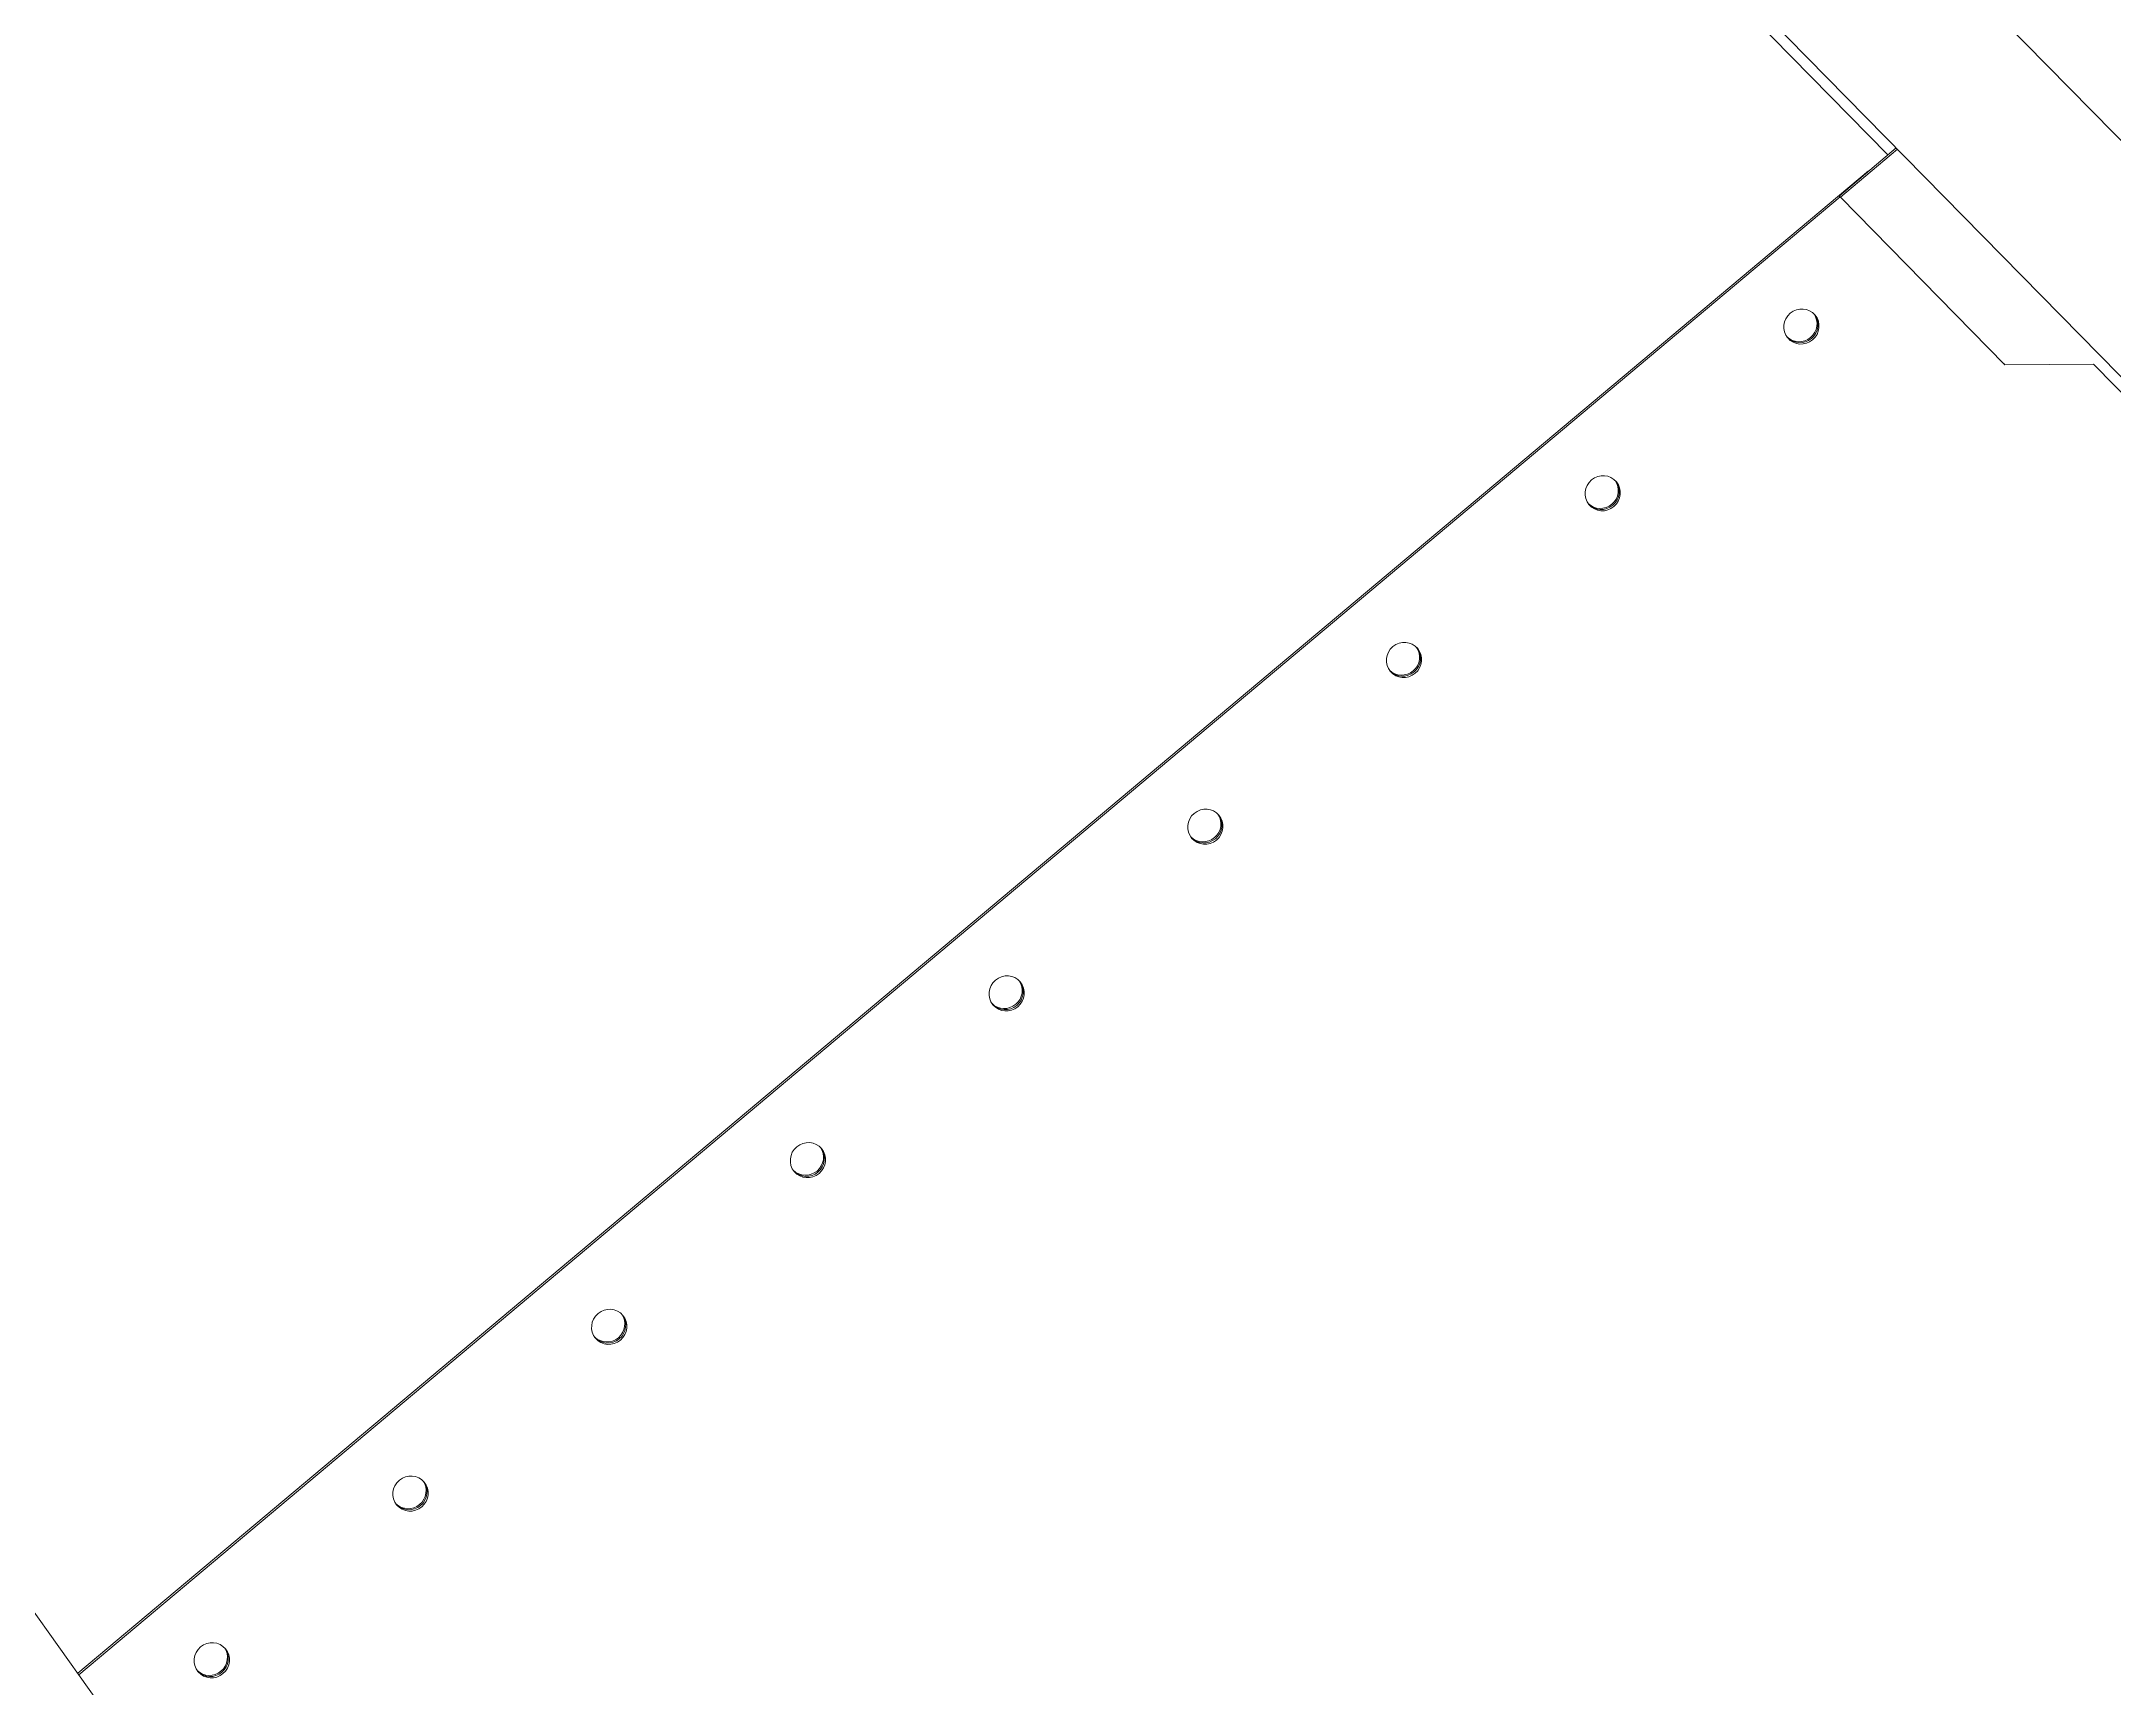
# Model space of a CAD drawing. Header units: millimetres. Extents: x -272986 to 200319, y -34579 to 49604.
# Drawn here: x 11794 to 12608, y 32998 to 33645 of the extents above; entities that cross this region are included whole.
import ezdxf

# ---------------------------------------------------------------- set-up
doc = ezdxf.new("R2010")
doc.units = ezdxf.units.MM
doc.linetypes.add('HIDDEN2', pattern=[4.762499999999999, 3.175, -1.5875])
doc.layers.get('Defpoints').update_dxf_attribs({"color": 9})
for name, color, linetype in [('X 0001 M', 7, 'Continuous'), ('X 1001 M', 8, 'HIDDEN2'), ('X 3001 D', 5, 'Continuous')]:
    doc.layers.add(name, color=color, linetype=linetype)
doc.layers.add('X 5999 H', color=7, linetype='Continuous', true_color=0xffffff)
doc.styles.add('BIT STD. 2.5', font='isocpeur.ttf', dxfattribs={"height": 2.5})
doc.dimstyles.new('BIT STD. 2.5', dxfattribs={"dimtxt": 2.5, "dimasz": 2.5, "dimexe": 1, "dimexo": 0.75, "dimgap": 1, "dimtad": 1, "dimdec": 0, "dimdsep": 46, "dimtxsty": 'BIT STD. 2.5', "dimcen": 0, "dimadec": 0, "dimazin": 0, "dimtfac": 1, "dimtdec": 0, "dimtmove": 0, "dimatfit": 3, "dimfxl": 1, "dimtfill": 1, "dimlwd": -1, "dimlwe": -1, "dimarcsym": 0})

# ---------------------------------------------------------------- blocks, each defined once
blk = doc.blocks.new('A$C89218876')
at = {"layer": 'X 1001 M', "linetype": 'Continuous', "lineweight": 0}
for p, q in [((4466.796404787867, 3866.490191150368), (5892.708387560033, 5084.334074806957)), ((4466.796404788663, 3866.490191151197), (5892.708387560033, 5084.334074807111)), ((5252.237221622931, 4446.37319535299), (5948.822290081484, 5041.327790429501)), ((4501.953864357332, 3811.036843325709), (5934.922510701494, 5034.907687042951)), ((5250.020757764018, 4411.607710388702), (5252.237221622931, 4446.37319535299)), ((5179.972989236336, 4351.779781758789), (5250.020757764018, 4411.607710388702)), ((5250.020757764018, 4411.607710388702), (5249.71173482954, 4411.298687454226)), ((4510.735573221176, 3812.985644718706), (5164.682248252506, 4371.522709125318)), ((5179.495795988452, 4351.302588510905), (5162.186751218574, 4374.928999901735)), ((5162.695323451539, 4375.363361623073), (5179.972989236336, 4351.779781758789)), ((5170.401325620689, 4363.430812868524), (5170.529984862776, 4363.540695519347)), ((5170.537829043144, 4363.529988410155), (5170.401325620689, 4363.430812868524)), ((5709.745849579387, 3621.086761186643), (5170.401325620689, 4363.430812868524)), ((5179.972989236336, 4351.779781758789), (5179.495795988452, 4351.302588510905)), ((5179.654746888205, 4351.438348768314), (5179.495795988452, 4351.302588510905)), ((5179.825031169905, 4351.608323704042), (5710.323035763609, 3621.440461335238)), ((4981.838814911865, 3175.024756649814), (6581.562043308353, 4155.336411816916))]:
    blk.add_line(p, q, dxfattribs=at)
at = {"layer": 'X 1001 M', "linetype": 'Continuous', "lineweight": 0, "extrusion": (0, 0, -0.9999999999999999)}
for centre, major_axis, ratio, start_param, end_param in [((5229.513118671905, 4332.949459398122), (4.114496766047315, -5.663118960624629), 0.9743700647852352, -3.141592653589787, 3.141592653589799), ((5289.362913258476, 4250.573284185255), (4.114496766047315, -5.663118960624629), 0.9743700647852352, -3.141592653589787, 3.141592653589799), ((5349.212707845043, 4168.197108972388), (4.114496766047315, -5.663118960624629), 0.9743700647852352, -3.141592653589787, 3.141592653589799), ((5409.062502431614, 4085.82093375952), (4.114496766047315, -5.663118960624629), 0.9743700647852352, -3.141592653589826, 3.14159265358976), ((5468.912297018182, 4003.444758546653), (4.114496766047315, -5.663118960624629), 0.9743700647852352, -3.141592653589826, 3.14159265358976), ((5468.366329316545, 4003.048089818088), (-4.114496766047285, 5.663118960624641), 0.9743700647852346, 0.04949198844907859, 3.09210072493011), ((5528.762091604753, 3921.068583333786), (4.114496766047315, -5.663118960624629), 0.9743700647852352, -3.141592653589826, 3.14159265358976), ((5588.61188619132, 3838.692408120919), (4.114496766047315, -5.663118960624629), 0.9743700647852352, -3.141592653589826, 3.14159265358976), ((5648.461680777891, 3756.316232908051), (4.114496766047315, -5.663118960624629), 0.9743700647852352, -3.141592653589826, 3.14159265358976), ((5708.311475364459, 3673.940057695184), (4.114496766047315, -5.663118960624629), 0.9743700647852352, -3.141592653589826, 3.14159265358976), ((5707.765507662822, 3673.54338896662), (-4.114496766047322, 5.663118960624639), 0.9743700647852345, 0.04949198844767753, 3.092100724928697)]:
    blk.add_ellipse(centre, major_axis=major_axis, ratio=ratio, start_param=start_param, end_param=end_param, dxfattribs=at)
at = {"layer": 'X 1001 M', "linetype": 'Continuous', "lineweight": 0}
for centre, major_axis, ratio, start_param, end_param in [((5228.512177905603, 4332.22223338898), (4.114496766047286, -5.663118960624587), 0.9743700647852346, 0.09082301507488219, 3.050769605903353), ((5228.967150994304, 4332.55279066143), (4.114496766047525, -5.663118960624631), 0.9743700647852341, 0.04949195747796729, 3.092100696112216), ((5288.36197249217, 4249.846058176114), (4.114496766047265, -5.663118960624598), 0.9743700647852345, 0.09082301507488584, 3.050769605903363), ((5288.816945580875, 4250.176615448563), (4.114496766047497, -5.663118960624578), 0.9743700647852345, 0.04949195747796589, 3.092100696112215), ((5348.666740167442, 4167.800440235695), (4.114496766047573, -5.663118960624577), 0.9743700647852342, 0.04949195747739468, 3.092100696111376), ((5348.211767078737, 4167.469882963245), (4.114496766047317, -5.663118960624643), 0.9743700647852345, 0.09082301507517186, 3.050769605903215), ((5408.061561665309, 4085.093707750378), (4.114496766047297, -5.663118960624582), 0.9743700647852347, 0.09082301507483674, 3.050769605902904), ((5408.516534754013, 4085.424265022828), (4.114496766047346, -5.663118960624661), 0.9743700647852352, 0.04949195747742871, 3.092100696111442), ((5467.91135625188, 4002.717532537511), (4.114496766047295, -5.663118960624603), 0.9743700647852346, 0.09082301507441858, 3.050769605902608), ((5468.366329340581, 4003.048089809961), (4.114496766047559, -5.663118960624591), 0.9743700647852342, 0.04949195747739775, 3.092100696111379), ((5527.761150838447, 3920.341357324644), (4.114496766047311, -5.663118960624641), 0.9743700647852345, 0.0908230150751726, 3.050769605903624), ((5528.216123927152, 3920.671914597092), (4.114496766047566, -5.663118960624587), 0.9743700647852344, 0.04949195747806277, 3.092100696112178), ((5587.610945425015, 3837.965182111776), (4.114496766047321, -5.663118960624628), 0.9743700647852345, 0.09082301507535835, 3.050769605903816), ((5588.065918513719, 3838.295739384226), (4.114496766047524, -5.663118960624595), 0.9743700647852345, 0.04949195747792245, 3.092100696112171), ((5647.460740011586, 3755.58900689891), (4.114496766047318, -5.663118960624665), 0.9743700647852346, 0.09082301507517383, 3.050769605903497), ((5647.91571310029, 3755.919564171358), (4.11449676604753, -5.663118960624628), 0.9743700647852347, 0.04949195747792478, 3.092100696112307), ((5707.310534598157, 3673.212831686041), (4.114496766047322, -5.663118960624661), 0.9743700647852347, 0.09082301507531734, 3.05076960590364), ((5707.765507686858, 3673.543388958491), (4.114496766047496, -5.663118960624669), 0.9743700647852348, 0.04949195747845282, 3.092100696112701)]:
    blk.add_ellipse(centre, major_axis=major_axis, ratio=ratio, start_param=start_param, end_param=end_param, dxfattribs=at)
at = {"layer": 'X 1001 M', "linetype": 'Continuous', "lineweight": 0, "extrusion": (0, 0, -1)}
for centre, major_axis, ratio, start_param, end_param in [((5228.967150970268, 4332.552790669559), (-4.114496766047332, 5.66311896062467), 0.9743700647852346, 0.04949198844782377, 3.092100724929239), ((5288.816945556839, 4250.17661545669), (-4.114496766047258, 5.663118960624558), 0.9743700647852342, 0.0494919884481208, 3.092100724929272), ((5348.666740143406, 4167.800440243824), (-4.114496766047294, 5.663118960624585), 0.9743700647852342, 0.04949198844764216, 3.092100724928685), ((5408.516534729977, 4085.424265030957), (-4.11449676604731, 5.663118960624629), 0.9743700647852345, 0.04949198844771369, 3.092100724928617), ((5528.216123903116, 3920.671914605221), (-4.11449676604733, 5.663118960624628), 0.9743700647852345, 0.04949198844830809, 3.092100724929336), ((5588.065918489683, 3838.295739392354), (-4.114496766047315, 5.663118960624629), 0.9743700647852345, 0.04949198844771401, 3.09210072492861), ((5647.915713076251, 3755.919564179486), (-4.114496766047335, 5.663118960624643), 0.9743700647852345, 0.04949198844815923, 3.092100724929307)]:
    blk.add_ellipse(centre, major_axis=major_axis, ratio=ratio, start_param=start_param, end_param=end_param, dxfattribs=at)
blk = doc.blocks.new('*D199')
at = {"layer": 'Defpoints', "color": 0, "transparency": 16777216}
for p in [(7798.500000000004, 48049.6266134193), (13298.73009767515, 32947.91523915234), (13433.78749288179, 32812.85784394571), (7798.500000000005, 28976.69833391263), (10442.97395414159, 28578.83418067859)]:
    blk.add_point(p, dxfattribs=at)
at = {"layer": 'X 3001 D', "color": 0, "transparency": 16777216}
for p, q in [((13465.60729803519, 32781.03803879231), (15065.76360887852, 31180.88172794907)), ((7798.500000000009, 28931.69833391263), (7798.500000000005, 28170.68257981101))]:
    blk.add_line(p, q, dxfattribs=at)
blk.add_arc((7798.500000000004, 38448.14533682715), 10217.46275701613, 270.8411524771072, 314.1588475228945, dxfattribs=at)
for points in [[(14898.9480455206, 31135.83049339961), (14934.04291065631, 31100.21658542665), (15023.33720200733, 31223.30813482026)], [(7948.679468218535, 28206.78430946359), (7948.312449508589, 28256.78296241811), (7798.500000000002, 28230.68257981101)]]:
    blk.add_solid(points, dxfattribs=at)
at = {"layer": 'X 3001 D', "color": 0, "transparency": 16777216, "insert": (14404.54209814488, 30831.3797954061), "char_height": 150, "attachment_point": 5, "rotation": 40.93519081505226, "style": 'BIT STD. 2.5', "bg_fill": 3, "box_fill_scale": 1.1, "bg_fill_color": 256, "bg_fill_true_color": 13158600, "bg_fill_transparency": 0}
blk.add_mtext('45° - {\\C7;D02}', dxfattribs=at)
blk = doc.blocks.new('*D203')
at = {"layer": 'Defpoints', "color": 0, "transparency": 16777216}
for p in [(7798.500000000007, 48049.6266134193), (11766.61084814452, 31844.09986857364), (11918.03204216807, 31592.09268216723), (9461.806005241986, 29325.73490930372), (7798.500000000006, 29039.70000823381)]:
    blk.add_point(p, dxfattribs=at)
at = {"layer": 'X 3001 D', "color": 0, "transparency": 16777216}
blk.add_line((11941.20875553902, 31553.52015363563), (12605.25120673187, 30448.36792670566), dxfattribs=at)
blk.add_arc((7798.500000000009, 38448.14533683291), 9272.807496943271, 270.9268455791341, 300.0731544208666, dxfattribs=at)
for points in [[(12432.45096789332, 30445.1173415527), (12457.85538375896, 30402.05209274899), (12574.34892223726, 30499.79796474778)], [(7948.697297671352, 29151.55188243098), (7948.292889405437, 29201.55024694378), (7798.500000000006, 29175.33783988963)]]:
    blk.add_solid(points, dxfattribs=at)
at = {"layer": 'X 3001 D', "color": 0, "transparency": 16777216, "insert": (11829.96473800879, 30247.79293383234), "char_height": 150, "attachment_point": 5, "rotation": 26.17969635787532, "style": 'BIT STD. 2.5', "bg_fill": 3, "box_fill_scale": 1.1, "bg_fill_color": 256, "bg_fill_true_color": 13158600, "bg_fill_transparency": 0}
blk.add_mtext('31.0° - {\\C7;MH02}', dxfattribs=at)
blk = doc.blocks.new('*D367')
at = {"layer": 'Defpoints', "color": 0, "transparency": 16777216}
for p in [(7798.500000000009, 48049.62661341929), (9661.479727957138, 47470.56462534703), (12368.45514613393, 44974.71766954121), (7798.500000030255, 38448.14533673238), (7798.500000000011, 29039.70000823381)]:
    blk.add_point(p, dxfattribs=at)
at = {"layer": 'X 3001 D', "color": 0, "transparency": 16777216}
blk.add_line((12394.26608576973, 45011.57951153421), (13117.1303001415, 46043.93659843447), dxfattribs=at)
blk.add_arc((7798.500000000009, 38448.14533668919), 9212.748953874961, 55.93288788216472, 89.06711211783517, dxfattribs=at)
for points in [[(7948.291507042128, 47634.67398511103), (7948.6985516733, 47684.67232823026), (7798.500000000024, 47660.89429056415)], [(12973.31878541598, 46100.41565395435), (12944.97434538793, 46059.22593776818), (13082.71571396044, 45994.78747577713)]]:
    blk.add_solid(points, dxfattribs=at)
at = {"layer": 'X 3001 D', "color": 0, "transparency": 16777216, "insert": (12609.81141305021, 46462.67933678869), "char_height": 150, "attachment_point": 5, "rotation": 329.0226254753644, "style": 'BIT STD. 2.5', "bg_fill": 3, "box_fill_scale": 1.1, "bg_fill_color": 256, "bg_fill_true_color": 13158600, "bg_fill_transparency": 0}
blk.add_mtext('{\\C7;N08} - 35°', dxfattribs=at)
blk = doc.blocks.new('*D368')
at = {"layer": 'Defpoints', "color": 0, "transparency": 16777216}
for p in [(7798.500000000011, 48049.6266134193), (10335.20730825332, 47913.84083295393), (13419.10516482997, 44067.48138301812), (7798.500000030248, 38448.14533673238), (7798.500000000013, 29039.70000823381)]:
    blk.add_point(p, dxfattribs=at)
at = {"layer": 'X 3001 D', "color": 0, "transparency": 16777216}
for p, q in [((7798.500000000011, 48094.6266134193), (7798.500000000015, 48307.85325048748)), ((13450.92856260212, 44099.29759514708), (14771.15348572677, 45419.2244148036))]:
    blk.add_line(p, q, dxfattribs=at)
blk.add_arc((7798.500000000013, 38448.14533670215), 9799.70791378534, 45.87054156565792, 89.12298908251194, dxfattribs=at)
for points in [[(7948.304274739658, 48221.70598925938), (7948.686939206083, 48271.704524917), (7798.500000000015, 48247.85325048749)], [(14639.40337929198, 45499.87648559462), (14604.31563808265, 45464.25555892465), (14728.72228869722, 45376.80279863165)]]:
    blk.add_solid(points, dxfattribs=at)
at = {"layer": 'X 3001 D', "color": 0, "transparency": 16777216, "insert": (14294.75234036327, 45964.67750319112), "char_height": 150, "attachment_point": 5, "rotation": 319.16439379943586, "style": 'BIT STD. 2.5', "bg_fill": 3, "box_fill_scale": 1.1, "bg_fill_color": 256, "bg_fill_true_color": 13158600, "bg_fill_transparency": 0}
blk.add_mtext('{\\C7;D01} - 45°', dxfattribs=at)
blk = doc.blocks.new('*D437')
at = {"layer": 'Defpoints', "color": 0, "transparency": 16777216}
for p in [(-1697.652812223389, 38448.14533683308), (18712.73677971438, 38448.14533683307), (14088.47147328214, 34043.85989611459, 5.156820563569529e-06), (18614.89811660113, 33782.40662531552), (15367.37651406424, 33148.36094590519, 5.156824802691937e-06)]:
    blk.add_point(p, dxfattribs=at)
at = {"layer": 'X 3001 D', "color": 0, "transparency": 16777216}
for p, q in [((18757.73677971438, 38448.14533683307), (19638.29566634971, 38448.14533683306)), ((15404.23835605725, 33122.55000626941), (17497.09282405513, 31657.11753140243))]:
    blk.add_line(p, q, dxfattribs=at)
blk.add_arc((7798.499999992413, 38448.14533683307), 11779.79566635729, 325.7295903287309, 359.2704096712876, dxfattribs=at)
for points in [[(19552.34114800733, 38298.30754794917), (19602.34013458278, 38297.98920626429), (19578.29566634971, 38448.14533683306)], [(17553.76579497261, 31800.74147849837), (17512.62642961779, 31829.1589487975), (17447.94370139778, 31691.53211758347)]]:
    blk.add_solid(points, dxfattribs=at)
at = {"layer": 'X 3001 D', "color": 0, "transparency": 16777216, "insert": (18904.33901499743, 34946.48774591899), "char_height": 150, "attachment_point": 5, "rotation": 72.50000000000921, "style": 'BIT STD. 2.5', "bg_fill": 3, "box_fill_scale": 1.1, "bg_fill_color": 256, "bg_fill_true_color": 13158600, "bg_fill_transparency": 0}
blk.add_mtext('35°', dxfattribs=at)

msp = doc.modelspace()

# ---------------------------------------------------------------- hatches: boundary and pattern name
at = {"layer": 'X 5999 H'}
h = msp.add_hatch(dxfattribs=at)
h.set_pattern_fill('ANSI31', color=9)
h.set_pattern_definition([(45, (25000, 0), (-2.245064030267288, 2.245064030267288), [])])
edge = h.paths.add_edge_path()
edge.add_arc((7798.495709340539, 38448.14022343156), 7825.604719989263, 2.5931019493610847, 94.99996544218982, ccw=False)
edge.add_line((15616.08719766553, 38802.19185128674), (15658.44324566444, 38804.11004727978))
edge.add_arc((7798.49570953186, 38448.14022323), 7825.604719789878, 274.9544870486653, 357.3991416812109)
edge.add_line((15616.03919657416, 38093.03029855866), (15658.3937445236, 38091.10627736974))
edge.add_arc((7798.497359975252, 38448.13677386827), 7868.001140776875, 274.9544772441851, 357.39916567125465, ccw=False)
edge.add_arc((7798.49533508634, 38448.14003367921), 7868.004563266586, 2.593102689917272, 274.9516218145841)
edge.add_arc((7798.495709750798, 38448.14022345812), 7825.604719998234, 2.599526489034937, 274.95161897712)

# ---------------------------------------------------------------- linework, layer by layer
msp.add_lwpolyline([(8474.349265823643, 30651.77496749414, 0.3760976755569247), (15616.03919657416, 38093.03029855866), (15658.3937445236, 38091.10627736974, -0.3760978438709941), (8478.011115840709, 30609.53339017448)], format="xyb")
msp.add_circle((7798.500000000007, 38448.14533683308), 7798.5)
at = {"layer": 'X 0001 M', "linetype": 'Continuous'}
for centre, radius, start, end in [((7798.49533508634, 38448.14003367921), 7868.004563266586, 2.593102689917272, 274.9516218145841), ((7798.495709750798, 38448.14022345812), 7825.604719998234, 2.599526489034937, 274.95161897712)]:
    msp.add_arc(centre, radius, start, end, dxfattribs=at)

# ---------------------------------------------------------------- block references
at = {"layer": 'X 1001 M', "rotation": 273.9910714243701}
msp.add_blockref('A$C89218876', (7798.500000130947, 38448.14533676262), dxfattribs=at)

# ---------------------------------------------------------------- next in the draw order: dimensions: what is measured, and where the dimension line sits
at = {"layer": 'X 3001 D'}
dim = msp.add_angular_dim_2l(base=(10442.97395414159, 28578.83418067859), line1=((7798.500000000007, 28976.69833391263), (7798.500000000004, 48049.6266134193)), line2=((13298.73009767515, 32947.91523915234), (13433.78749288179, 32812.85784394571)), text='<> - {\\C7;D02}', dimstyle='BIT STD. 2.5', override={"dimscale": 0, "dimjust": 2}, dxfattribs=at)
dim.commit()
dim.dimension.update_dxf_attribs({"geometry": '*D199', "text_midpoint": (14493.0319915258, 30729.35096170292), "dimtype": 162})

# ---------------------------------------------------------------- next in the draw order: dimensions: what is measured, and where the dimension line sits
dim = msp.add_angular_dim_2l(base=(9461.806005241986, 29325.73490930372), line1=((11766.61084814452, 31844.09986857365), (11918.03204216807, 31592.09268216723)), line2=((7798.500000000007, 48049.6266134193), (7798.500000000007, 29039.70000823381)), text='<> - {\\C7;MH02}', dimstyle='BIT STD. 2.5', override={"dimscale": 0, "dimjust": 1, "dimadec": 1}, dxfattribs=at)
dim.commit()
dim.dimension.update_dxf_attribs({"geometry": '*D203', "text_midpoint": (11829.96473800879, 30247.79293383234)})

# ---------------------------------------------------------------- next in the draw order: dimensions: what is measured, and where the dimension line sits
dim = msp.add_angular_dim_2l(base=(9661.479727957138, 47470.56462534703), line1=((7798.500000030253, 38448.14533673238), (12368.45514613393, 44974.71766954122)), line2=((7798.500000000012, 48049.6266134193), (7798.500000000012, 29039.70000823381)), text='{\\C7;N08} - <>', dimstyle='BIT STD. 2.5', override={"dimscale": 0, "dimjust": 1}, dxfattribs=at)
dim.commit()
dim.dimension.update_dxf_attribs({"geometry": '*D367', "text_midpoint": (12540.29772967108, 46346.8855892871), "dimtype": 162})

# ---------------------------------------------------------------- next in the draw order: dimensions: what is measured, and where the dimension line sits
dim = msp.add_angular_dim_2l(base=(10335.20730825332, 47913.84083295393), line1=((7798.500000030253, 38448.14533673238), (13419.10516482996, 44067.48138301813)), line2=((7798.500000000012, 48049.6266134193), (7798.500000000012, 29039.70000823381)), text='{\\C7;D01} - <>', dimstyle='BIT STD. 2.5', override={"dimscale": 0, "dimjust": 1}, dxfattribs=at)
dim.commit()
dim.dimension.update_dxf_attribs({"geometry": '*D368', "text_midpoint": (14206.43991476827, 45862.49502121439), "dimtype": 162})

# ---------------------------------------------------------------- next in the draw order: dimensions: what is measured, and where the dimension line sits
dim = msp.add_angular_dim_2l(base=(18614.89811660113, 33782.40662531552), line1=((14088.47147328214, 34043.8598961146, 5.156820563569529e-06), (15367.37651406424, 33148.36094590519, 5.156824802691937e-06)), line2=((18712.73677971438, 38448.14533683307), (-1697.652812223387, 38448.14533683308)), dimstyle='BIT STD. 2.5', dxfattribs=at)
dim.commit()
dim.dimension.update_dxf_attribs({"geometry": '*D437', "text_midpoint": (18904.33901499742, 34946.48774591899)})

doc.saveas('drawing.dxf')
